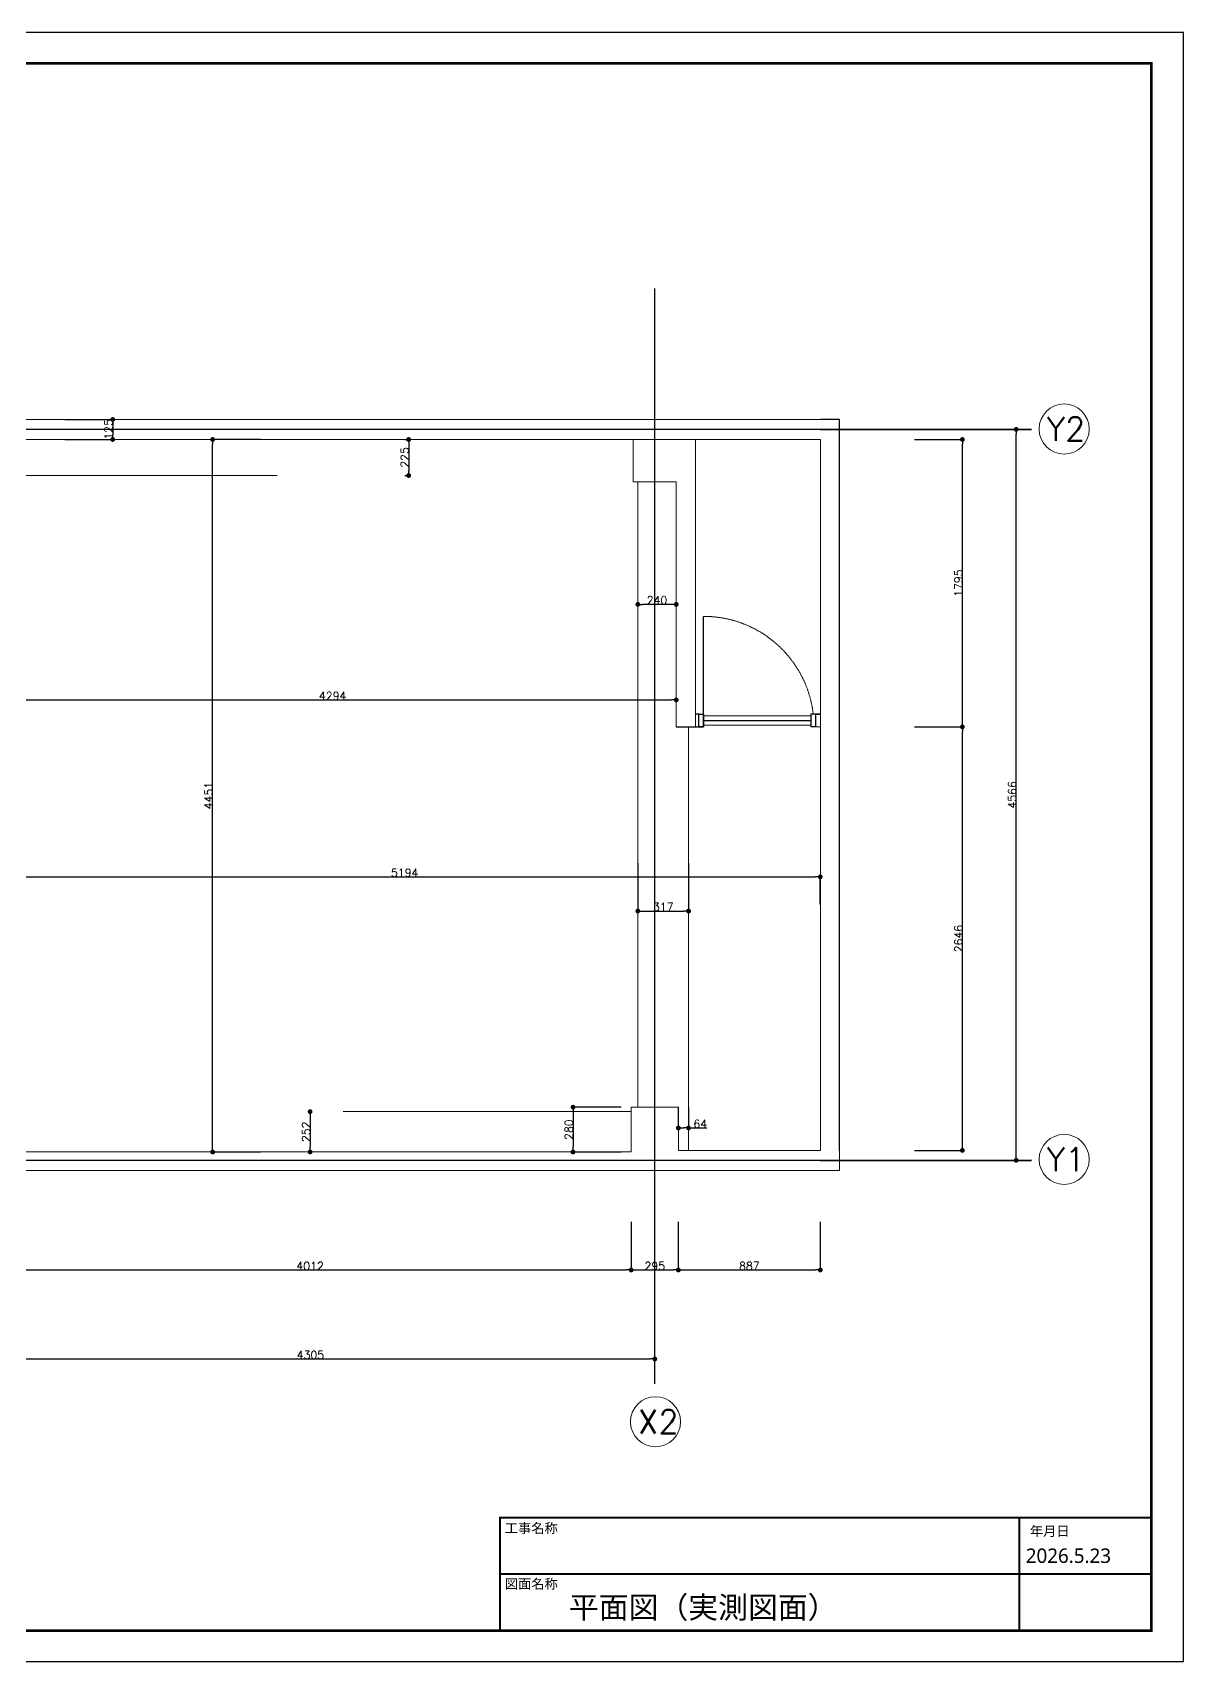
# Model space of a CAD drawing. Extents: x 0 to 28347, y -7436 to 30476.
# Drawn here: x 19905 to 27096, y 20301 to 30476 of the extents above; entities that cross this region are included whole.
import ezdxf

# ---------------------------------------------------------------- set-up
doc = ezdxf.new("R2010")
doc.units = 0
doc.header["$LTSCALE"] = 50
doc.header["$MEASUREMENT"] = 0
for name, pattern in [('ACAD_ISO03W100', [30, 12, -18]), ('CENTERX2', [101.6, 63.5, -12.7, 12.7, -12.7]), ('JIS_02_2.0', [3, 2, -1])]:
    doc.linetypes.add(name, pattern=pattern)
doc.layers.get('0').update_dxf_attribs({"linetype": 'CONTINUOUS'})
doc.layers.get('Defpoints').update_dxf_attribs({"linetype": 'CONTINUOUS'})
for name, color, linetype, lineweight in [('0001外周ライン', 7, 'CONTINUOUS', 5), ('0005文字', 7, 'CONTINUOUS', 0), ('001通り芯', 6, 'CENTERX2', 0)]:
    doc.layers.add(name, color=color, linetype=linetype, lineweight=lineweight)
doc.layers.add('01用紙枠', color=5, linetype='CONTINUOUS')
doc.styles.get("Standard").update_dxf_attribs({"font": 'txt', "bigfont": 'bigfont.shx'})
doc.styles.add('メイリオ', font='')
doc.styles.get('メイリオ').set_extended_font_data('Meiryo')
doc.dimstyles.new('onnjuku', dxfattribs={"dimtxt": 50, "dimasz": 30, "dimexe": 1.25, "dimexo": 0.625, "dimtad": 1, "dimdec": 1, "dimtxsty": 'Standard', "dimblk": 'DOT', "dimcen": 2.5, "dimadec": 0, "dimazin": 0, "dimtfac": 1, "dimtdec": 1, "dimtmove": 0, "dimatfit": 3, "dimfxl": 300, "dimfxlon": 1, "dimarcsym": 0})

# ---------------------------------------------------------------- blocks, each defined once
blk = doc.blocks.new('_Dot')
at = {"color": 0, "linetype": 'ByBlock', "lineweight": -2}
blk.add_line((-0.5, 0), (-1, 0), dxfattribs=at)
at = {"color": 0, "linetype": 'ByBlock', "const_width": 0.5}
blk.add_lwpolyline([(-0.25, 0, 1), (0.25, 0, 1)], format="xyb", close=True, dxfattribs=at)
blk = doc.blocks.new('*D56')
at = {"layer": '0001外周ライン', "color": 0, "lineweight": -2, "transparency": 16777216}
for p, q in [((19633, 23046), (19633, 22745)), ((23645, 23046), (23645, 22745)), ((19663, 22746), (23615, 22746))]:
    blk.add_line(p, q, dxfattribs=at)
at = {"layer": 'Defpoints', "color": 0, "transparency": 16777216}
for p in [(19633, 23483), (23645, 23483), (23645, 22746)]:
    blk.add_point(p, dxfattribs=at)
at = {"layer": '0001外周ライン', "color": 0, "lineweight": -2, "transparency": 16777216, "xscale": 30, "yscale": 30, "zscale": 30, "rotation": 180}
blk.add_blockref('_Dot', (19633, 22746), dxfattribs=at)
at = {"layer": '0001外周ライン', "color": 0, "lineweight": -2, "transparency": 16777216, "xscale": 30, "yscale": 30, "zscale": 30}
blk.add_blockref('_Dot', (23645, 22746), dxfattribs=at)
at = {"layer": '0001外周ライン', "color": 0, "transparency": 16777216, "insert": (21639, 22771), "char_height": 50, "attachment_point": 5}
blk.add_mtext('4012', dxfattribs=at)
blk = doc.blocks.new('*D57')
at = {"layer": '0001外周ライン', "color": 0, "lineweight": -2, "transparency": 16777216}
for p, q in [((23645, 23046), (23645, 22745)), ((23940, 23046), (23940, 22745)), ((23675, 22746), (23910, 22746))]:
    blk.add_line(p, q, dxfattribs=at)
at = {"layer": 'Defpoints', "color": 0, "transparency": 16777216}
for p in [(23645, 23483), (23940, 23493), (23940, 22746)]:
    blk.add_point(p, dxfattribs=at)
at = {"layer": '0001外周ライン', "color": 0, "lineweight": -2, "transparency": 16777216, "xscale": 30, "yscale": 30, "zscale": 30, "rotation": 180}
blk.add_blockref('_Dot', (23645, 22746), dxfattribs=at)
at = {"layer": '0001外周ライン', "color": 0, "lineweight": -2, "transparency": 16777216, "xscale": 30, "yscale": 30, "zscale": 30}
blk.add_blockref('_Dot', (23940, 22746), dxfattribs=at)
at = {"layer": '0001外周ライン', "color": 0, "transparency": 16777216, "insert": (23793, 22771), "char_height": 50, "attachment_point": 5}
blk.add_mtext('295', dxfattribs=at)
blk = doc.blocks.new('*D58')
at = {"layer": '0001外周ライン', "color": 0, "lineweight": -2, "transparency": 16777216}
for p, q in [((23940, 23046), (23940, 22745)), ((24827, 23046), (24827, 22745)), ((23970, 22746), (24797, 22746))]:
    blk.add_line(p, q, dxfattribs=at)
at = {"layer": 'Defpoints', "color": 0, "transparency": 16777216}
for p in [(23940, 23493), (24827, 23493), (24827, 22746)]:
    blk.add_point(p, dxfattribs=at)
at = {"layer": '0001外周ライン', "color": 0, "lineweight": -2, "transparency": 16777216, "xscale": 30, "yscale": 30, "zscale": 30, "rotation": 180}
blk.add_blockref('_Dot', (23940, 22746), dxfattribs=at)
at = {"layer": '0001外周ライン', "color": 0, "lineweight": -2, "transparency": 16777216, "xscale": 30, "yscale": 30, "zscale": 30}
blk.add_blockref('_Dot', (24827, 22746), dxfattribs=at)
at = {"layer": '0001外周ライン', "color": 0, "transparency": 16777216, "insert": (24384, 22771), "char_height": 50, "attachment_point": 5}
blk.add_mtext('887', dxfattribs=at)
blk = doc.blocks.new('*D59')
at = {"layer": '0001外周ライン', "color": 0, "lineweight": -2, "transparency": 16777216}
for p, q in [((25415, 26139), (25717, 26139)), ((25715, 23523), (25715, 26109)), ((25415, 23493), (25717, 23493))]:
    blk.add_line(p, q, dxfattribs=at)
at = {"layer": 'Defpoints', "color": 0, "transparency": 16777216}
for p in [(24812, 26139), (25715, 26139), (24827, 23493)]:
    blk.add_point(p, dxfattribs=at)
at = {"layer": '0001外周ライン', "color": 0, "lineweight": -2, "transparency": 16777216, "xscale": 30, "yscale": 30, "zscale": 30}
for p, rotation in [((25715, 26139), 90), ((25715, 23493), 270)]:
    blk.add_blockref('_Dot', p, dxfattribs=dict(at, rotation=rotation))
at = {"layer": '0001外周ライン', "color": 0, "transparency": 16777216, "insert": (25690, 24816), "char_height": 50, "attachment_point": 5, "rotation": 90}
blk.add_mtext('2646', dxfattribs=at)
blk = doc.blocks.new('*D60')
at = {"layer": '0001外周ライン', "color": 0, "lineweight": -2, "transparency": 16777216}
for p, q in [((25415, 27934), (25717, 27934)), ((25715, 26169), (25715, 27904)), ((25415, 26139), (25717, 26139))]:
    blk.add_line(p, q, dxfattribs=at)
at = {"layer": 'Defpoints', "color": 0, "transparency": 16777216}
for p in [(24827, 27934), (25715, 27934), (24812, 26139)]:
    blk.add_point(p, dxfattribs=at)
at = {"layer": '0001外周ライン', "color": 0, "lineweight": -2, "transparency": 16777216, "xscale": 30, "yscale": 30, "zscale": 30}
for p, rotation in [((25715, 27934), 90), ((25715, 26139), 270)]:
    blk.add_blockref('_Dot', p, dxfattribs=dict(at, rotation=rotation))
at = {"layer": '0001外周ライン', "color": 0, "transparency": 16777216, "insert": (25690, 27037), "char_height": 50, "attachment_point": 5, "rotation": 90}
blk.add_mtext('1795', dxfattribs=at)
blk = doc.blocks.new('*D61')
at = {"layer": '0001外周ライン', "color": 0, "lineweight": -2, "transparency": 16777216}
for p, q in [((20106, 28059), (20407, 28059)), ((20406, 28029), (20406, 27964)), ((20106, 27934), (20407, 27934))]:
    blk.add_line(p, q, dxfattribs=at)
at = {"layer": 'Defpoints', "color": 0, "transparency": 16777216}
for p in [(19957, 28059), (19957, 27934), (20406, 27934)]:
    blk.add_point(p, dxfattribs=at)
at = {"layer": '0001外周ライン', "color": 0, "lineweight": -2, "transparency": 16777216, "xscale": 30, "yscale": 30, "zscale": 30}
for p, rotation in [((20406, 28059), 90), ((20406, 27934), 270)]:
    blk.add_blockref('_Dot', p, dxfattribs=dict(at, rotation=rotation))
at = {"layer": '0001外周ライン', "color": 0, "transparency": 16777216, "insert": (20380, 27997), "char_height": 50, "attachment_point": 5, "rotation": 90}
blk.add_mtext('125', dxfattribs=at)
blk = doc.blocks.new('*D62')
at = {"layer": '0001外周ライン', "color": 0, "lineweight": -2, "transparency": 16777216}
for p, q in [((22231, 27934), (22257, 27934)), ((22255, 27904), (22255, 27739)), ((22231, 27709), (22257, 27709))]:
    blk.add_line(p, q, dxfattribs=at)
at = {"layer": 'Defpoints', "color": 0, "transparency": 16777216}
for p in [(22230, 27934), (22230, 27709), (22255, 27709)]:
    blk.add_point(p, dxfattribs=at)
at = {"layer": '0001外周ライン', "color": 0, "lineweight": -2, "transparency": 16777216, "xscale": 30, "yscale": 30, "zscale": 30}
for p, rotation in [((22255, 27934), 90), ((22255, 27709), 270)]:
    blk.add_blockref('_Dot', p, dxfattribs=dict(at, rotation=rotation))
at = {"layer": '0001外周ライン', "color": 0, "transparency": 16777216, "insert": (22230, 27822), "char_height": 50, "attachment_point": 5, "rotation": 90}
blk.add_mtext('225', dxfattribs=at)
blk = doc.blocks.new('*D65')
at = {"layer": '0001外周ライン', "color": 0, "lineweight": -2, "transparency": 16777216}
for p, q in [((23687, 25288), (23687, 24987)), ((24004, 25288), (24004, 24987)), ((23717, 24988), (23974, 24988))]:
    blk.add_line(p, q, dxfattribs=at)
at = {"layer": 'Defpoints', "color": 0, "transparency": 16777216}
for p in [(23687, 25716), (24004, 25716), (24004, 24988)]:
    blk.add_point(p, dxfattribs=at)
at = {"layer": '0001外周ライン', "color": 0, "lineweight": -2, "transparency": 16777216, "xscale": 30, "yscale": 30, "zscale": 30, "rotation": 180}
blk.add_blockref('_Dot', (23687, 24988), dxfattribs=at)
at = {"layer": '0001外周ライン', "color": 0, "lineweight": -2, "transparency": 16777216, "xscale": 30, "yscale": 30, "zscale": 30}
blk.add_blockref('_Dot', (24004, 24988), dxfattribs=at)
at = {"layer": '0001外周ライン', "color": 0, "transparency": 16777216, "insert": (23846, 25014), "char_height": 50, "attachment_point": 5}
blk.add_mtext('317', dxfattribs=at)
blk = doc.blocks.new('*D66')
at = {"layer": '0001外周ライン', "color": 0, "lineweight": -2, "transparency": 16777216}
for p, q in [((23940, 23762), (23940, 23632)), ((24004, 23762), (24004, 23632)), ((23970, 23633), (23974, 23633)), ((24004, 23633), (24119, 23633))]:
    blk.add_line(p, q, dxfattribs=at)
at = {"layer": 'Defpoints', "color": 0, "transparency": 16777216}
for p in [(23940, 23763), (24004, 23763), (24004, 23633)]:
    blk.add_point(p, dxfattribs=at)
at = {"layer": '0001外周ライン', "color": 0, "lineweight": -2, "transparency": 16777216, "xscale": 30, "yscale": 30, "zscale": 30, "rotation": 180}
blk.add_blockref('_Dot', (23940, 23633), dxfattribs=at)
at = {"layer": '0001外周ライン', "color": 0, "lineweight": -2, "transparency": 16777216, "xscale": 30, "yscale": 30, "zscale": 30}
blk.add_blockref('_Dot', (24004, 23633), dxfattribs=at)
at = {"layer": '0001外周ライン', "color": 0, "transparency": 16777216, "insert": (24077, 23659), "char_height": 50, "attachment_point": 5}
blk.add_mtext('64', dxfattribs=at)
blk = doc.blocks.new('*D67')
at = {"layer": '0001外周ライン', "color": 0, "lineweight": -2, "transparency": 16777216}
for p, q in [((23582, 23763), (23280, 23763)), ((23282, 23733), (23282, 23513)), ((23582, 23483), (23280, 23483))]:
    blk.add_line(p, q, dxfattribs=at)
at = {"layer": 'Defpoints', "color": 0, "transparency": 16777216}
for p in [(23645, 23763), (23282, 23483), (23645, 23483)]:
    blk.add_point(p, dxfattribs=at)
at = {"layer": '0001外周ライン', "color": 0, "lineweight": -2, "transparency": 16777216, "xscale": 30, "yscale": 30, "zscale": 30}
for p, rotation in [((23282, 23763), 90), ((23282, 23483), 270)]:
    blk.add_blockref('_Dot', p, dxfattribs=dict(at, rotation=rotation))
at = {"layer": '0001外周ライン', "color": 0, "transparency": 16777216, "insert": (23256, 23623), "char_height": 50, "attachment_point": 5, "rotation": 90}
blk.add_mtext('280', dxfattribs=at)
blk = doc.blocks.new('*D68')
at = {"layer": '0001外周ライン', "color": 0, "lineweight": -2, "transparency": 16777216}
for p, q in [((21639, 23735), (21641, 23735)), ((21639, 23705), (21639, 23513)), ((21639, 23483), (21641, 23483))]:
    blk.add_line(p, q, dxfattribs=at)
at = {"layer": 'Defpoints', "color": 0, "transparency": 16777216}
for p in [(21639, 23735), (21639, 23483), (21639, 23483)]:
    blk.add_point(p, dxfattribs=at)
at = {"layer": '0001外周ライン', "color": 0, "lineweight": -2, "transparency": 16777216, "xscale": 30, "yscale": 30, "zscale": 30}
for p, rotation in [((21639, 23735), 90), ((21639, 23483), 270)]:
    blk.add_blockref('_Dot', p, dxfattribs=dict(at, rotation=rotation))
at = {"layer": '0001外周ライン', "color": 0, "transparency": 16777216, "insert": (21614, 23609), "char_height": 50, "attachment_point": 5, "rotation": 90}
blk.add_mtext('252', dxfattribs=at)
blk = doc.blocks.new('*D76')
at = {"layer": '0001外周ライン', "color": 0, "lineweight": -2, "transparency": 16777216}
for p, q in [((19633, 25030), (19633, 25203)), ((19663, 25202), (24797, 25202)), ((24827, 25030), (24827, 25203))]:
    blk.add_line(p, q, dxfattribs=at)
at = {"layer": 'Defpoints', "color": 0, "transparency": 16777216}
for p in [(24827, 25202), (19633, 25030), (24827, 25030)]:
    blk.add_point(p, dxfattribs=at)
at = {"layer": '0001外周ライン', "color": 0, "lineweight": -2, "transparency": 16777216, "xscale": 30, "yscale": 30, "zscale": 30, "rotation": 180}
blk.add_blockref('_Dot', (19633, 25202), dxfattribs=at)
at = {"layer": '0001外周ライン', "color": 0, "lineweight": -2, "transparency": 16777216, "xscale": 30, "yscale": 30, "zscale": 30}
blk.add_blockref('_Dot', (24827, 25202), dxfattribs=at)
at = {"layer": '0001外周ライン', "color": 0, "transparency": 16777216, "insert": (22230, 25228), "char_height": 50, "attachment_point": 5}
blk.add_mtext('5194', dxfattribs=at)
blk = doc.blocks.new('*D77')
at = {"layer": '0001外周ライン', "color": 0, "lineweight": -2, "transparency": 16777216}
for p, q in [((21330, 27934), (21029, 27934)), ((21030, 23513), (21030, 27904)), ((21330, 23483), (21029, 23483))]:
    blk.add_line(p, q, dxfattribs=at)
at = {"layer": 'Defpoints', "color": 0, "transparency": 16777216}
for p in [(21030, 27934), (21637, 27934), (21637, 23483)]:
    blk.add_point(p, dxfattribs=at)
at = {"layer": '0001外周ライン', "color": 0, "lineweight": -2, "transparency": 16777216, "xscale": 30, "yscale": 30, "zscale": 30}
for p, rotation in [((21030, 27934), 90), ((21030, 23483), 270)]:
    blk.add_blockref('_Dot', p, dxfattribs=dict(at, rotation=rotation))
at = {"layer": '0001外周ライン', "color": 0, "transparency": 16777216, "insert": (21005, 25709), "char_height": 50, "attachment_point": 5, "rotation": 90}
blk.add_mtext('4451', dxfattribs=at)
blk = doc.blocks.new('*D78')
at = {"layer": '0001外周ライン', "color": 0, "lineweight": -2, "transparency": 16777216}
for p, q in [((19633, 26307), (19633, 26308)), ((19663, 26307), (23897, 26307)), ((23927, 26307), (23927, 26308))]:
    blk.add_line(p, q, dxfattribs=at)
at = {"layer": 'Defpoints', "color": 0, "transparency": 16777216}
for p in [(19633, 26307), (23927, 26307), (23927, 26307)]:
    blk.add_point(p, dxfattribs=at)
at = {"layer": '0001外周ライン', "color": 0, "lineweight": -2, "transparency": 16777216, "xscale": 30, "yscale": 30, "zscale": 30, "rotation": 180}
blk.add_blockref('_Dot', (19633, 26307), dxfattribs=at)
at = {"layer": '0001外周ライン', "color": 0, "lineweight": -2, "transparency": 16777216, "xscale": 30, "yscale": 30, "zscale": 30}
blk.add_blockref('_Dot', (23927, 26307), dxfattribs=at)
at = {"layer": '0001外周ライン', "color": 0, "transparency": 16777216, "insert": (21780, 26332), "char_height": 50, "attachment_point": 5}
blk.add_mtext('4294', dxfattribs=at)
blk = doc.blocks.new('*D79')
at = {"layer": '0001外周ライン', "color": 0, "lineweight": -2, "transparency": 16777216}
for p, q in [((23687, 26904), (23687, 26905)), ((23897, 26904), (23717, 26904)), ((23927, 26904), (23927, 26905))]:
    blk.add_line(p, q, dxfattribs=at)
at = {"layer": 'Defpoints', "color": 0, "transparency": 16777216}
for p in [(23687, 26904), (23687, 26904), (23927, 26904)]:
    blk.add_point(p, dxfattribs=at)
at = {"layer": '0001外周ライン', "color": 0, "lineweight": -2, "transparency": 16777216, "xscale": 30, "yscale": 30, "zscale": 30, "rotation": 180}
blk.add_blockref('_Dot', (23687, 26904), dxfattribs=at)
at = {"layer": '0001外周ライン', "color": 0, "lineweight": -2, "transparency": 16777216, "xscale": 30, "yscale": 30, "zscale": 30}
blk.add_blockref('_Dot', (23927, 26904), dxfattribs=at)
at = {"layer": '0001外周ライン', "color": 0, "transparency": 16777216, "insert": (23807, 26930), "char_height": 50, "attachment_point": 5}
blk.add_mtext('240', dxfattribs=at)
blk = doc.blocks.new('*D52')
at = {"layer": '0001外周ライン', "color": 0, "lineweight": -2, "transparency": 16777216}
for p, q in [((19488, 22035), (19488, 22191)), ((19518, 22190), (23763, 22190)), ((23793, 22035), (23793, 22191))]:
    blk.add_line(p, q, dxfattribs=at)
at = {"layer": 'Defpoints', "color": 0, "transparency": 16777216}
for p in [(23793, 22190), (19488, 22035), (23793, 22035)]:
    blk.add_point(p, dxfattribs=at)
at = {"layer": '0001外周ライン', "color": 0, "lineweight": -2, "transparency": 16777216, "xscale": 30, "yscale": 30, "zscale": 30, "rotation": 180}
blk.add_blockref('_Dot', (19488, 22190), dxfattribs=at)
at = {"layer": '0001外周ライン', "color": 0, "lineweight": -2, "transparency": 16777216, "xscale": 30, "yscale": 30, "zscale": 30}
blk.add_blockref('_Dot', (23793, 22190), dxfattribs=at)
at = {"layer": '0001外周ライン', "color": 0, "transparency": 16777216, "insert": (21641, 22215), "char_height": 50, "attachment_point": 5}
blk.add_mtext('4305', dxfattribs=at)
blk = doc.blocks.new('*D53')
at = {"layer": '0001外周ライン', "color": 0, "lineweight": -2, "transparency": 16777216}
for p, q in [((26146, 27997), (26050, 27997)), ((26051, 23461), (26051, 27967)), ((26146, 23431), (26050, 23431))]:
    blk.add_line(p, q, dxfattribs=at)
at = {"layer": 'Defpoints', "color": 0, "transparency": 16777216}
for p in [(26051, 27997), (26147, 27997), (26147, 23431)]:
    blk.add_point(p, dxfattribs=at)
at = {"layer": '0001外周ライン', "color": 0, "lineweight": -2, "transparency": 16777216, "xscale": 30, "yscale": 30, "zscale": 30}
for p, rotation in [((26051, 27997), 90), ((26051, 23431), 270)]:
    blk.add_blockref('_Dot', p, dxfattribs=dict(at, rotation=rotation))
at = {"layer": '0001外周ライン', "color": 0, "transparency": 16777216, "insert": (26026, 25714), "char_height": 50, "attachment_point": 5, "rotation": 90}
blk.add_mtext('4566', dxfattribs=at)

msp = doc.modelspace()

# ---------------------------------------------------------------- linework, layer by layer
at = {"color": 6, "linetype": 'CENTERX2', "ltscale": 10}
for p, q in [((23792.92, 22034.69), (23792.92, 28877.62)), ((26146.91, 27996.62), (13147.16, 27996.62)), ((24827.42, 27996.62), (26146.91, 27996.62)), ((26146.91, 23430.62), (13147.16, 23430.62)), ((24827.42, 23430.62), (26146.91, 23430.62))]:
    msp.add_line(p, q, dxfattribs=at)
at = {"linetype": 'ACAD_ISO03W100', "ltscale": 50}
for p, q in [((24947.42, 28059.12), (24827.42, 28059.12)), ((24947.42, 23493.12), (24947.42, 28059.12)), ((24097.42, 26139.12), (24097.42, 26829.12)), ((24067.42, 26218.34), (24047.42, 26218.34)), ((24067.42, 26139.12), (24067.42, 26218.34)), ((24067.42, 26218.34), (24097.42, 26218.34)), ((24097.42, 26218.34), (24097.42, 26139.12)), ((24097.42, 26178.73), (24767.42, 26178.73)), ((24797.42, 26218.34), (24767.42, 26218.34)), ((24767.42, 26218.34), (24767.42, 26139.12)), ((24797.42, 26218.34), (24827.42, 26218.34)), ((24827.42, 26218.34), (24797.42, 26218.34)), ((24797.42, 26218.34), (24797.42, 26139.12)), ((23927.42, 26139.12), (24047.42, 26139.12)), ((23927.42, 26139.12), (24097.42, 26139.12)), ((24097.42, 26139.12), (24067.42, 26139.12)), ((24797.42, 26139.12), (24767.42, 26139.12))]:
    msp.add_line(p, q, dxfattribs=at)
at = {"layer": '0001外周ライン'}
for p, q in [((24097.42, 26218.34), (24097.42, 26208.34)), ((24097.42, 26208.34), (24767.42, 26208.34)), ((24767.42, 26149.12), (24097.42, 26149.12)), ((24767.42, 26139.12), (24767.42, 26149.12))]:
    msp.add_line(p, q, dxfattribs=at)
at = {"layer": '0005文字'}
for p, q in [((14967.42, 28059.12), (24947.42, 28059.12)), ((24947.42, 28059.12), (24947.42, 23368.12)), ((19633.42, 27934.12), (24827.42, 27934.12)), ((23657.42, 27934.12), (23657.42, 27669.12)), ((24047.42, 26139.12), (24047.42, 27934.12)), ((24827.42, 27934.12), (24827.42, 26139.12)), ((23657.42, 27669.12), (23927.42, 27669.12)), ((23927.42, 27669.12), (23927.42, 26139.12)), ((23927.42, 26139.12), (24097.42, 26139.12)), ((24797.42, 26139.12), (24827.42, 26139.12)), ((24827.42, 26139.12), (24827.42, 23493.12)), ((23940.42, 23763.12), (23645.42, 23763.12)), ((23645.42, 23763.12), (23645.42, 23483.12)), ((23940.42, 23493.12), (23940.42, 23763.12)), ((23645.42, 23483.12), (19633.42, 23483.12)), ((24827.42, 23493.12), (23940.42, 23493.12)), ((16917.42, 23368.12), (24947.42, 23368.12))]:
    msp.add_line(p, q, dxfattribs=at)
at = {"layer": '0005文字', "linetype": 'ACAD_ISO03W100', "ltscale": 3}
for p, q in [((19633.42, 27709.12), (23657.42, 27709.12)), ((23645.42, 23735.12), (19633.42, 23735.12))]:
    msp.add_line(p, q, dxfattribs=at)
at = {"layer": '0005文字', "linetype": 'JIS_02_2.0', "ltscale": 50}
for p, q in [((23687.42, 27669.12), (23687.42, 23763.12)), ((24004.42, 26139.12), (24004.42, 23493.12))]:
    msp.add_line(p, q, dxfattribs=at)
at = {"layer": '0005文字', "linetype": 'JIS_02_2.0', "ltscale": 40}
msp.add_arc((24097.42, 26139.12), 690, 6.591998, 90, dxfattribs=at)
at = {"layer": '001通り芯', "linetype": 'ByBlock', "ltscale": 15}
for centre in [(26351.21, 27999.32), (26351.21, 23436.59), (23797.45, 21797.98)]:
    msp.add_circle(centre, 156.52, dxfattribs=at)
at = {"layer": '01用紙枠'}
msp.add_lwpolyline([(12707.03, 30475.98), (12707.03, 20300.75), (27096.25, 20300.75), (27096.25, 30475.98)], close=True, dxfattribs=at)
msp.add_lwpolyline([(12707.03, 30475.98), (12707.03, 20300.75), (27096.25, 20300.75), (27096.25, 30475.98)], close=True, dxfattribs=at)
for points, const_width in [([(12906.95, 20493.52), (26896.33, 20493.52), (26896.33, 30283.21), (12906.95, 30283.21)], 17.13), ([(12906.95, 20493.52), (26896.33, 20493.52), (26896.33, 30283.21), (12906.95, 30283.21)], 17.13), ([(26071.39, 21198.44), (22824.8, 21198.44), (22824.8, 20845.98), (26071.39, 20845.98)], 12.52), ([(26071.39, 21198.44), (26896.33, 21198.44), (26896.33, 20845.98), (26071.39, 20845.98)], 12.52), ([(26071.39, 20845.98), (22824.8, 20845.98), (22824.8, 20493.52), (26071.39, 20493.52)], 12.52), ([(26071.39, 20845.98), (26896.33, 20845.98), (26896.33, 20493.52), (26071.39, 20493.52)], 12.52)]:
    msp.add_lwpolyline(points, close=True, dxfattribs=dict(at, const_width=const_width))

# ---------------------------------------------------------------- texts
at = {"layer": '001通り芯', "linetype": 'ByBlock', "ltscale": 15, "char_height": 147.785, "attachment_point": 1}
for s, insert in [('Y2', (26242.28, 28073.74)), ('Y1', (26242.28, 23511.02)), ('X2', (23688.51, 21872.4))]:
    msp.add_mtext_dynamic_manual_height_columns(s, width=339.4692, gutter_width=738.92, heights=[0], dxfattribs=dict(at, insert=insert))
at = {"layer": '01用紙枠', "style": 'メイリオ'}
for s, height, p in [('工事名称', 60.769, (22855.19, 21102.73)), ('年月日', 60.769, (26136.71, 21084.37)), ('2026.5.23', 90.127, (26111.01, 20916.12)), ('図面名称', 60.769, (22855.19, 20754.82)), ('平面図（実測図面）', 136.73, (23256.17, 20570.26))]:
    msp.add_text(s, height=height, dxfattribs=at).set_placement(p)

# ---------------------------------------------------------------- dimensions: what is measured, and where the dimension line sits
at = {"layer": '0001外周ライン'}
for base, p1, p2, picture, middle in [((20405.52, 27934.12), (19957.42, 28059.12), (19957.42, 27934.12), '*D61', (20379.89, 27996.62)), ((26051.26, 27996.62), (26146.91, 23430.62), (26146.91, 27996.62), '*D53', (26025.63, 25713.62)), ((21030.3, 27934.12), (21636.84, 23483.12), (21636.84, 27934.12), '*D77', (21004.68, 25708.62)), ((22255.48, 27709.12), (22230.42, 27934.12), (22230.42, 27709.12), '*D62', (22229.86, 27821.62)), ((25715.31, 26139.12), (24827.42, 23493.12), (24812.42, 26139.12), '*D59', (25689.69, 24816.12)), ((21639.42, 23483.12), (21639.42, 23735.12), (21639.42, 23483.12), '*D68', (21613.8, 23609.12)), ((23281.73, 23483.12), (23645.42, 23763.12), (23645.42, 23483.12), '*D67', (23256.11, 23623.12))]:
    dim = msp.add_linear_dim(base=base, p1=p1, p2=p2, angle=90, dimstyle='onnjuku', dxfattribs=at)
    dim.commit()
    dim.dimension.update_dxf_attribs({"geometry": picture, "text_midpoint": middle})
dim = msp.add_linear_dim(base=(25715.31, 27934.12), p1=(24812.42, 26139.12), p2=(24827.42, 27934.12), angle=90, dimstyle='onnjuku', override={"dimtmove": 1}, dxfattribs=at)
dim.commit()
dim.dimension.update_dxf_attribs({"geometry": '*D60', "text_midpoint": (25689.69, 27036.62)})
for base, p1, p2, picture, middle in [((23687.42, 26904.12), (23927.42, 26904.12), (23687.42, 26904.12), '*D79', (23807.42, 26929.75)), ((23927.42, 26306.62), (19633.42, 26306.62), (23927.42, 26306.62), '*D78', (21780.42, 26332.25)), ((24004.42, 24988.24), (23687.42, 25716.12), (24004.42, 25716.12), '*D65', (23845.92, 25013.87)), ((24827.42, 25202.02), (19633.42, 25029.87), (24827.42, 25029.87), '*D76', (22230.42, 25227.64)), ((24004.42, 23633.03), (23940.42, 23763.12), (24004.42, 23763.12), '*D66', (24076.72, 23658.66))]:
    dim = msp.add_linear_dim(base=base, p1=p1, p2=p2, dimstyle='onnjuku', dxfattribs=at)
    dim.commit()
    dim.dimension.update_dxf_attribs({"geometry": picture, "text_midpoint": middle})
for base, p1, p2, picture, middle in [((23645.42, 22745.86), (19633.42, 23483.12), (23645.42, 23483.12), '*D56', (21639.42, 22771.49)), ((23940.42, 22745.86), (23645.42, 23483.12), (23940.42, 23493.12), '*D57', (23792.92, 22771.49)), ((24827.42, 22745.86), (23940.42, 23493.12), (24827.42, 23493.12), '*D58', (24383.92, 22771.49))]:
    dim = msp.add_linear_dim(base=base, p1=p1, p2=p2, dimstyle='onnjuku', override={"dimtmove": 1}, dxfattribs=at)
    dim.commit()
    dim.dimension.update_dxf_attribs({"geometry": picture, "text_midpoint": middle})
dim = msp.add_linear_dim(base=(23792.92, 22189.61), p1=(19488.42, 22034.69), p2=(23792.92, 22034.69), text='4305', dimstyle='onnjuku', dxfattribs=at)
dim.commit()
dim.dimension.update_dxf_attribs({"geometry": '*D52', "text_midpoint": (21640.67, 22215.24)})

doc.saveas('drawing.dxf')
